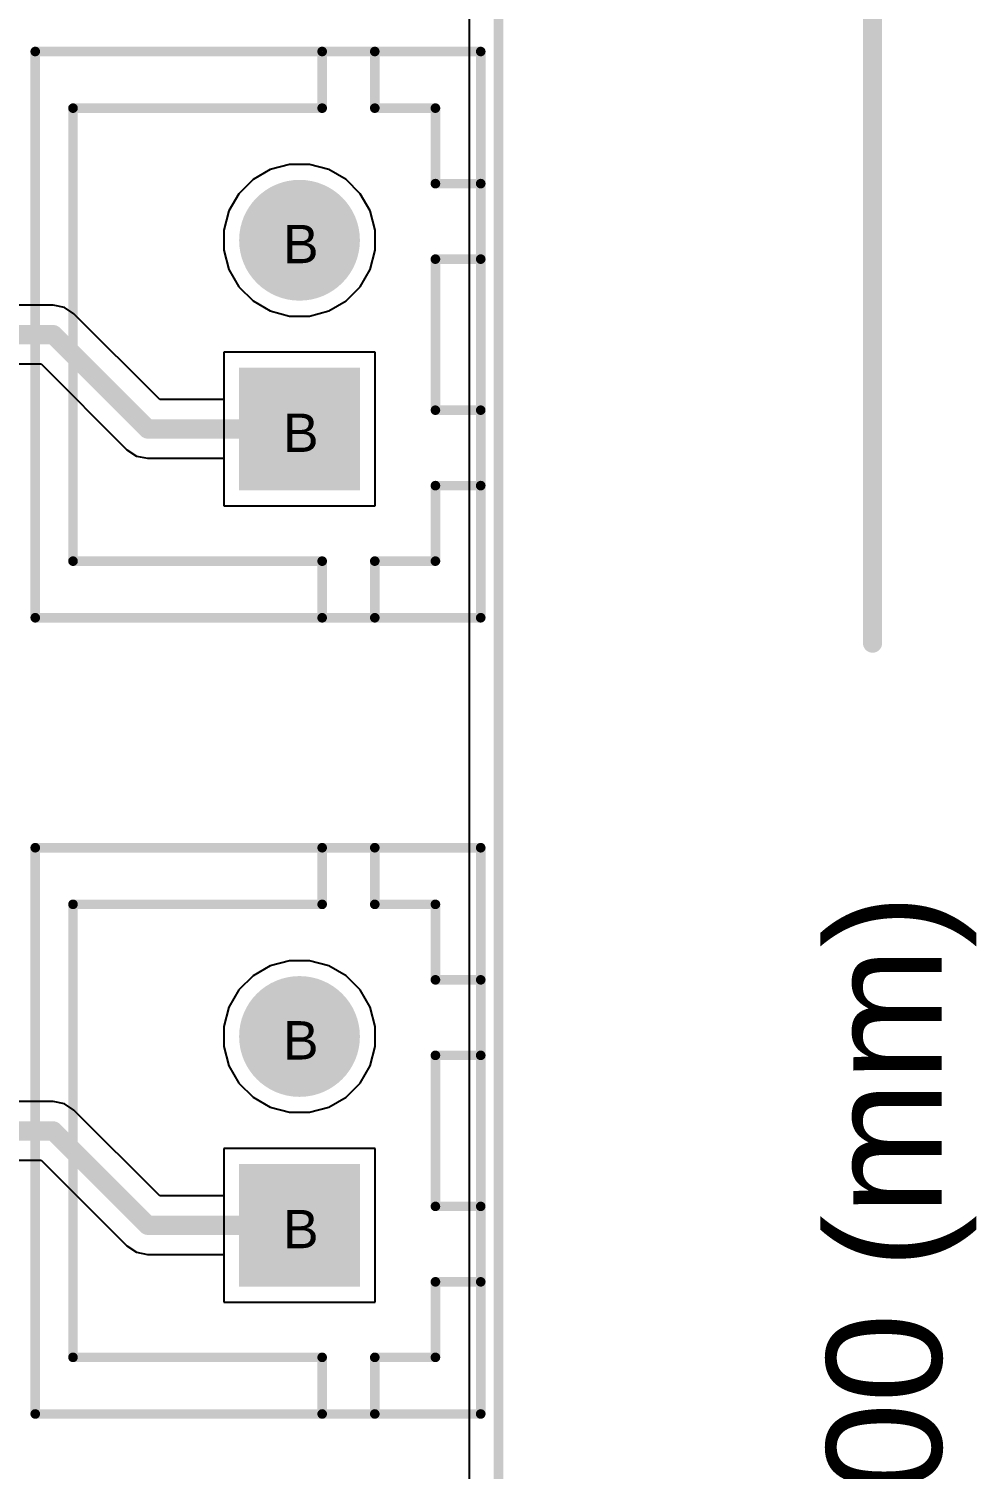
# Model space of a CAD drawing. Header units: inches. Extents: x 0 to 5032, y 0 to 5323.
# Drawn here: x 193.78 to 206.33, y 61.55 to 80.63 of the extents above; entities that cross this region are included whole.
import ezdxf

# ---------------------------------------------------------------- set-up
doc = ezdxf.new("R2010")
doc.units = ezdxf.units.IN
for name, color, linetype in [('Board Outline', 216, 'Continuous'), ('Bottom Layer', 5, 'Continuous'), ('Bottom Solder', 6, 'Continuous'), ('Drill Drawing', 1, 'Continuous'), ('Layer 1', 16, 'Continuous'), ('Layer 2', 76, 'Continuous'), ('Multi-Layer', 9, 'Continuous'), ('Pad Holes', 156, 'Continuous'), ('Top Layer', 1, 'Continuous'), ('Top Overlay', 2, 'Continuous'), ('Top Solder', 216, 'Continuous')]:
    doc.layers.add(name, color=color, linetype=linetype)
doc.styles.add('Arial', font='', dxfattribs={"height": 0.2})
doc.styles.get('Arial').set_extended_font_data('Arial')

# ---------------------------------------------------------------- blocks, each defined once
blk = doc.blocks.new('HC_XH_2A_G_439')
at = {"layer": 'Bottom Layer'}
blk.add_hatch(color=5, dxfattribs=at).paths.add_polyline_path([(-2.012, 0.75), (-0.488, 0.75), (-0.488, -0.75), (-2.012, -0.75)])
h = blk.add_hatch(color=5, dxfattribs=at)
edge = h.paths.add_edge_path()
edge.add_arc((1.25, 0), 0.75, 0, 360)
at = {"layer": 'Bottom Solder'}
blk.add_hatch(color=6, dxfattribs=at).paths.add_polyline_path([(-2.062, 0.8), (-0.438, 0.8), (-0.438, -0.8), (-2.062, -0.8)])
h = blk.add_hatch(color=6, dxfattribs=at)
edge = h.paths.add_edge_path()
edge.add_arc((1.25, 0), 0.8, 0, 360)
at = {"layer": 'Layer 1'}
blk.add_hatch(color=16, dxfattribs=at).paths.add_polyline_path([(-2.012, 0.75), (-0.488, 0.75), (-0.488, -0.75), (-2.012, -0.75)])
h = blk.add_hatch(color=16, dxfattribs=at)
edge = h.paths.add_edge_path()
edge.add_arc((1.25, 0), 0.75, 0, 360)
at = {"layer": 'Layer 2'}
blk.add_hatch(color=76, dxfattribs=at).paths.add_polyline_path([(-2.012, 0.75), (-0.488, 0.75), (-0.488, -0.75), (-2.012, -0.75)])
h = blk.add_hatch(color=76, dxfattribs=at)
edge = h.paths.add_edge_path()
edge.add_arc((1.25, 0), 0.75, 0, 360)
at = {"layer": 'Multi-Layer'}
blk.add_hatch(color=9, dxfattribs=at).paths.add_polyline_path([(-2.012, 0.75), (-0.488, 0.75), (-0.488, -0.75), (-2.012, -0.75)])
h = blk.add_hatch(color=9, dxfattribs=at)
edge = h.paths.add_edge_path()
edge.add_arc((1.25, 0), 0.75, 0, 360)
at = {"layer": 'Pad Holes'}
h = blk.add_hatch(color=7, dxfattribs=at)
edge = h.paths.add_edge_path()
edge.add_arc((-1.25, 0), 0.45, 0, 360)
h = blk.add_hatch(color=7, dxfattribs=at)
edge = h.paths.add_edge_path()
edge.add_arc((1.25, 0), 0.45, 0, 360)
at = {"layer": 'Top Layer'}
blk.add_hatch(color=1, dxfattribs=at).paths.add_polyline_path([(-2.012, 0.75), (-0.488, 0.75), (-0.488, -0.75), (-2.012, -0.75)])
h = blk.add_hatch(color=1, dxfattribs=at)
edge = h.paths.add_edge_path()
edge.add_arc((1.25, 0), 0.75, 0, 360)
at = {"layer": 'Top Solder'}
blk.add_hatch(color=216, dxfattribs=at).paths.add_polyline_path([(-2.062, 0.8), (-0.438, 0.8), (-0.438, -0.8), (-2.062, -0.8)])
h = blk.add_hatch(color=216, dxfattribs=at)
edge = h.paths.add_edge_path()
edge.add_arc((1.25, 0), 0.8, 0, 360)
at = {"layer": 'Top Overlay'}
for points in [[(-3.75, 3.5, 0.127, 0.127, 0), (-3.75, -2.4, 0.127, 0.127, 0)], [(-3.75, 3.5, 0.127, 0.127, 0), (3.75, 3.5, 0.127, 0.127, 0)], [(3.75, 3.5, 0.127, 0.127, 0), (3.75, -2.4, 0.127, 0.127, 0)], [(-3, 3, 0.127, 0.127, 0), (3, 3, 0.127, 0.127, 0)], [(-3, 3, 0.127, 0.127, 0), (-3, -0.3, 0.127, 0.127, 0)], [(3, 3, 0.127, 0.127, 0), (3, -0.3, 0.127, 0.127, 0)], [(-3.75, -0.3, 0.127, 0.127, 0), (-3, -0.3, 0.127, 0.127, 0)], [(3, -0.3, 0.127, 0.127, 0), (3.75, -0.3, 0.127, 0.127, 0)], [(-3.75, -0.997, 0.127, 0.127, 0), (-3, -0.997, 0.127, 0.127, 0)], [(-3, -0.997, 0.127, 0.127, 0), (-3, -1.8, 0.127, 0.127, 0)], [(3, -0.997, 0.127, 0.127, 0), (3, -1.8, 0.127, 0.127, 0)], [(3, -0.997, 0.127, 0.127, 0), (3.75, -0.997, 0.127, 0.127, 0)], [(-3, -1.8, 0.127, 0.127, 0), (-2, -1.8, 0.127, 0.127, 0)], [(-2, -1.8, 0.127, 0.127, 0), (-2, -2.4, 0.127, 0.127, 0)], [(-1, -1.8, 0.127, 0.127, 0), (1, -1.8, 0.127, 0.127, 0)], [(-1, -1.8, 0.127, 0.127, 0), (-1, -2.4, 0.127, 0.127, 0)], [(1, -1.8, 0.127, 0.127, 0), (1, -2.4, 0.127, 0.127, 0)], [(2, -1.8, 0.127, 0.127, 0), (2, -2.4, 0.127, 0.127, 0)], [(2, -1.8, 0.127, 0.127, 0), (3, -1.8, 0.127, 0.127, 0)], [(-3.75, -2.4, 0.127, 0.127, 0), (3.75, -2.4, 0.127, 0.127, 0)]]:
    blk.add_lwpolyline(points, format="xyseb", dxfattribs=at)
for points in [[(-3.782, 3.5, 0.0635, 0.0635, 1), (-3.718, 3.5, 0.0635, 0.0635, 1)], [(-3.782, 3.5, 0.0635, 0.0635, 1), (-3.718, 3.5, 0.0635, 0.0635, 1)], [(3.718, 3.5, 0.0635, 0.0635, 1), (3.782, 3.5, 0.0635, 0.0635, 1)], [(3.718, 3.5, 0.0635, 0.0635, 1), (3.782, 3.5, 0.0635, 0.0635, 1)], [(-3.032, 3, 0.0635, 0.0635, 1), (-2.968, 3, 0.0635, 0.0635, 1)], [(-3.032, 3, 0.0635, 0.0635, 1), (-2.968, 3, 0.0635, 0.0635, 1)], [(2.968, 3, 0.0635, 0.0635, 1), (3.032, 3, 0.0635, 0.0635, 1)], [(2.968, 3, 0.0635, 0.0635, 1), (3.032, 3, 0.0635, 0.0635, 1)], [(-3.782, -0.3, 0.0635, 0.0635, 1), (-3.718, -0.3, 0.0635, 0.0635, 1)], [(-3.032, -0.3, 0.0635, 0.0635, 1), (-2.968, -0.3, 0.0635, 0.0635, 1)], [(-3.032, -0.3, 0.0635, 0.0635, 1), (-2.968, -0.3, 0.0635, 0.0635, 1)], [(2.968, -0.3, 0.0635, 0.0635, 1), (3.032, -0.3, 0.0635, 0.0635, 1)], [(2.968, -0.3, 0.0635, 0.0635, 1), (3.032, -0.3, 0.0635, 0.0635, 1)], [(3.718, -0.3, 0.0635, 0.0635, 1), (3.782, -0.3, 0.0635, 0.0635, 1)], [(-3.782, -0.997, 0.0635, 0.0635, 1), (-3.718, -0.997, 0.0635, 0.0635, 1)], [(-3.032, -0.997, 0.0635, 0.0635, 1), (-2.968, -0.997, 0.0635, 0.0635, 1)], [(-3.032, -0.997, 0.0635, 0.0635, 1), (-2.968, -0.997, 0.0635, 0.0635, 1)], [(2.968, -0.997, 0.0635, 0.0635, 1), (3.032, -0.997, 0.0635, 0.0635, 1)], [(2.968, -0.997, 0.0635, 0.0635, 1), (3.032, -0.997, 0.0635, 0.0635, 1)], [(3.718, -0.997, 0.0635, 0.0635, 1), (3.782, -0.997, 0.0635, 0.0635, 1)], [(-3.032, -1.8, 0.0635, 0.0635, 1), (-2.968, -1.8, 0.0635, 0.0635, 1)], [(-3.032, -1.8, 0.0635, 0.0635, 1), (-2.968, -1.8, 0.0635, 0.0635, 1)], [(-2.032, -1.8, 0.0635, 0.0635, 1), (-1.968, -1.8, 0.0635, 0.0635, 1)], [(-2.032, -1.8, 0.0635, 0.0635, 1), (-1.968, -1.8, 0.0635, 0.0635, 1)], [(-1.032, -1.8, 0.0635, 0.0635, 1), (-0.969, -1.8, 0.0635, 0.0635, 1)], [(-1.032, -1.8, 0.0635, 0.0635, 1), (-0.969, -1.8, 0.0635, 0.0635, 1)], [(0.968, -1.8, 0.0635, 0.0635, 1), (1.032, -1.8, 0.0635, 0.0635, 1)], [(0.968, -1.8, 0.0635, 0.0635, 1), (1.032, -1.8, 0.0635, 0.0635, 1)], [(1.968, -1.8, 0.0635, 0.0635, 1), (2.032, -1.8, 0.0635, 0.0635, 1)], [(1.968, -1.8, 0.0635, 0.0635, 1), (2.032, -1.8, 0.0635, 0.0635, 1)], [(2.968, -1.8, 0.0635, 0.0635, 1), (3.032, -1.8, 0.0635, 0.0635, 1)], [(2.968, -1.8, 0.0635, 0.0635, 1), (3.032, -1.8, 0.0635, 0.0635, 1)], [(-3.782, -2.4, 0.0635, 0.0635, 1), (-3.718, -2.4, 0.0635, 0.0635, 1)], [(-3.782, -2.4, 0.0635, 0.0635, 1), (-3.718, -2.4, 0.0635, 0.0635, 1)], [(-2.032, -2.4, 0.0635, 0.0635, 1), (-1.968, -2.4, 0.0635, 0.0635, 1)], [(-1.032, -2.4, 0.0635, 0.0635, 1), (-0.969, -2.4, 0.0635, 0.0635, 1)], [(0.968, -2.4, 0.0635, 0.0635, 1), (1.032, -2.4, 0.0635, 0.0635, 1)], [(1.968, -2.4, 0.0635, 0.0635, 1), (2.032, -2.4, 0.0635, 0.0635, 1)], [(3.718, -2.4, 0.0635, 0.0635, 1), (3.782, -2.4, 0.0635, 0.0635, 1)], [(3.718, -2.4, 0.0635, 0.0635, 1), (3.782, -2.4, 0.0635, 0.0635, 1)]]:
    blk.add_lwpolyline(points, format="xyseb", close=True, dxfattribs=at)
blk = doc.blocks.new('HC_XH_2A_G_441')
at = {"layer": 'Bottom Layer'}
blk.add_hatch(color=5, dxfattribs=at).paths.add_polyline_path([(-2.012, 0.75), (-0.488, 0.75), (-0.488, -0.75), (-2.012, -0.75)])
h = blk.add_hatch(color=5, dxfattribs=at)
edge = h.paths.add_edge_path()
edge.add_arc((1.25, 0), 0.75, 0, 360)
at = {"layer": 'Bottom Solder'}
blk.add_hatch(color=6, dxfattribs=at).paths.add_polyline_path([(-2.062, 0.8), (-0.438, 0.8), (-0.438, -0.8), (-2.062, -0.8)])
h = blk.add_hatch(color=6, dxfattribs=at)
edge = h.paths.add_edge_path()
edge.add_arc((1.25, 0), 0.8, 0, 360)
at = {"layer": 'Layer 1'}
blk.add_hatch(color=16, dxfattribs=at).paths.add_polyline_path([(-2.012, 0.75), (-0.488, 0.75), (-0.488, -0.75), (-2.012, -0.75)])
h = blk.add_hatch(color=16, dxfattribs=at)
edge = h.paths.add_edge_path()
edge.add_arc((1.25, 0), 0.75, 0, 360)
at = {"layer": 'Layer 2'}
blk.add_hatch(color=76, dxfattribs=at).paths.add_polyline_path([(-2.012, 0.75), (-0.488, 0.75), (-0.488, -0.75), (-2.012, -0.75)])
h = blk.add_hatch(color=76, dxfattribs=at)
edge = h.paths.add_edge_path()
edge.add_arc((1.25, 0), 0.75, 0, 360)
at = {"layer": 'Multi-Layer'}
blk.add_hatch(color=9, dxfattribs=at).paths.add_polyline_path([(-2.012, 0.75), (-0.488, 0.75), (-0.488, -0.75), (-2.012, -0.75)])
h = blk.add_hatch(color=9, dxfattribs=at)
edge = h.paths.add_edge_path()
edge.add_arc((1.25, 0), 0.75, 0, 360)
at = {"layer": 'Pad Holes'}
h = blk.add_hatch(color=7, dxfattribs=at)
edge = h.paths.add_edge_path()
edge.add_arc((-1.25, 0), 0.45, 0, 360)
h = blk.add_hatch(color=7, dxfattribs=at)
edge = h.paths.add_edge_path()
edge.add_arc((1.25, 0), 0.45, 0, 360)
at = {"layer": 'Top Layer'}
blk.add_hatch(color=1, dxfattribs=at).paths.add_polyline_path([(-2.012, 0.75), (-0.488, 0.75), (-0.488, -0.75), (-2.012, -0.75)])
h = blk.add_hatch(color=1, dxfattribs=at)
edge = h.paths.add_edge_path()
edge.add_arc((1.25, 0), 0.75, 0, 360)
at = {"layer": 'Top Solder'}
blk.add_hatch(color=216, dxfattribs=at).paths.add_polyline_path([(-2.062, 0.8), (-0.438, 0.8), (-0.438, -0.8), (-2.062, -0.8)])
h = blk.add_hatch(color=216, dxfattribs=at)
edge = h.paths.add_edge_path()
edge.add_arc((1.25, 0), 0.8, 0, 360)
at = {"layer": 'Top Overlay'}
for points in [[(-3.75, 3.5, 0.127, 0.127, 0), (-3.75, -2.4, 0.127, 0.127, 0)], [(-3.75, 3.5, 0.127, 0.127, 0), (3.75, 3.5, 0.127, 0.127, 0)], [(3.75, 3.5, 0.127, 0.127, 0), (3.75, -2.4, 0.127, 0.127, 0)], [(-3, 3, 0.127, 0.127, 0), (3, 3, 0.127, 0.127, 0)], [(-3, 3, 0.127, 0.127, 0), (-3, -0.3, 0.127, 0.127, 0)], [(3, 3, 0.127, 0.127, 0), (3, -0.3, 0.127, 0.127, 0)], [(-3.75, -0.3, 0.127, 0.127, 0), (-3, -0.3, 0.127, 0.127, 0)], [(3, -0.3, 0.127, 0.127, 0), (3.75, -0.3, 0.127, 0.127, 0)], [(-3.75, -0.997, 0.127, 0.127, 0), (-3, -0.997, 0.127, 0.127, 0)], [(-3, -0.997, 0.127, 0.127, 0), (-3, -1.8, 0.127, 0.127, 0)], [(3, -0.997, 0.127, 0.127, 0), (3, -1.8, 0.127, 0.127, 0)], [(3, -0.997, 0.127, 0.127, 0), (3.75, -0.997, 0.127, 0.127, 0)], [(-3, -1.8, 0.127, 0.127, 0), (-2, -1.8, 0.127, 0.127, 0)], [(-2, -1.8, 0.127, 0.127, 0), (-2, -2.4, 0.127, 0.127, 0)], [(-1, -1.8, 0.127, 0.127, 0), (1, -1.8, 0.127, 0.127, 0)], [(-1, -1.8, 0.127, 0.127, 0), (-1, -2.4, 0.127, 0.127, 0)], [(1, -1.8, 0.127, 0.127, 0), (1, -2.4, 0.127, 0.127, 0)], [(2, -1.8, 0.127, 0.127, 0), (2, -2.4, 0.127, 0.127, 0)], [(2, -1.8, 0.127, 0.127, 0), (3, -1.8, 0.127, 0.127, 0)], [(-3.75, -2.4, 0.127, 0.127, 0), (3.75, -2.4, 0.127, 0.127, 0)]]:
    blk.add_lwpolyline(points, format="xyseb", dxfattribs=at)
for points in [[(-3.782, 3.5, 0.0635, 0.0635, 1), (-3.718, 3.5, 0.0635, 0.0635, 1)], [(-3.782, 3.5, 0.0635, 0.0635, 1), (-3.718, 3.5, 0.0635, 0.0635, 1)], [(3.718, 3.5, 0.0635, 0.0635, 1), (3.782, 3.5, 0.0635, 0.0635, 1)], [(3.718, 3.5, 0.0635, 0.0635, 1), (3.782, 3.5, 0.0635, 0.0635, 1)], [(-3.032, 3, 0.0635, 0.0635, 1), (-2.968, 3, 0.0635, 0.0635, 1)], [(-3.032, 3, 0.0635, 0.0635, 1), (-2.968, 3, 0.0635, 0.0635, 1)], [(2.968, 3, 0.0635, 0.0635, 1), (3.032, 3, 0.0635, 0.0635, 1)], [(2.968, 3, 0.0635, 0.0635, 1), (3.032, 3, 0.0635, 0.0635, 1)], [(-3.782, -0.3, 0.0635, 0.0635, 1), (-3.718, -0.3, 0.0635, 0.0635, 1)], [(-3.032, -0.3, 0.0635, 0.0635, 1), (-2.968, -0.3, 0.0635, 0.0635, 1)], [(-3.032, -0.3, 0.0635, 0.0635, 1), (-2.968, -0.3, 0.0635, 0.0635, 1)], [(2.968, -0.3, 0.0635, 0.0635, 1), (3.032, -0.3, 0.0635, 0.0635, 1)], [(2.968, -0.3, 0.0635, 0.0635, 1), (3.032, -0.3, 0.0635, 0.0635, 1)], [(3.718, -0.3, 0.0635, 0.0635, 1), (3.782, -0.3, 0.0635, 0.0635, 1)], [(-3.782, -0.997, 0.0635, 0.0635, 1), (-3.718, -0.997, 0.0635, 0.0635, 1)], [(-3.032, -0.997, 0.0635, 0.0635, 1), (-2.968, -0.997, 0.0635, 0.0635, 1)], [(-3.032, -0.997, 0.0635, 0.0635, 1), (-2.968, -0.997, 0.0635, 0.0635, 1)], [(2.968, -0.997, 0.0635, 0.0635, 1), (3.032, -0.997, 0.0635, 0.0635, 1)], [(2.968, -0.997, 0.0635, 0.0635, 1), (3.032, -0.997, 0.0635, 0.0635, 1)], [(3.718, -0.997, 0.0635, 0.0635, 1), (3.782, -0.997, 0.0635, 0.0635, 1)], [(-3.032, -1.8, 0.0635, 0.0635, 1), (-2.968, -1.8, 0.0635, 0.0635, 1)], [(-3.032, -1.8, 0.0635, 0.0635, 1), (-2.968, -1.8, 0.0635, 0.0635, 1)], [(-2.032, -1.8, 0.0635, 0.0635, 1), (-1.968, -1.8, 0.0635, 0.0635, 1)], [(-2.032, -1.8, 0.0635, 0.0635, 1), (-1.968, -1.8, 0.0635, 0.0635, 1)], [(-1.032, -1.8, 0.0635, 0.0635, 1), (-0.969, -1.8, 0.0635, 0.0635, 1)], [(-1.032, -1.8, 0.0635, 0.0635, 1), (-0.969, -1.8, 0.0635, 0.0635, 1)], [(0.968, -1.8, 0.0635, 0.0635, 1), (1.032, -1.8, 0.0635, 0.0635, 1)], [(0.968, -1.8, 0.0635, 0.0635, 1), (1.032, -1.8, 0.0635, 0.0635, 1)], [(1.968, -1.8, 0.0635, 0.0635, 1), (2.032, -1.8, 0.0635, 0.0635, 1)], [(1.968, -1.8, 0.0635, 0.0635, 1), (2.032, -1.8, 0.0635, 0.0635, 1)], [(2.968, -1.8, 0.0635, 0.0635, 1), (3.032, -1.8, 0.0635, 0.0635, 1)], [(2.968, -1.8, 0.0635, 0.0635, 1), (3.032, -1.8, 0.0635, 0.0635, 1)], [(-3.782, -2.4, 0.0635, 0.0635, 1), (-3.718, -2.4, 0.0635, 0.0635, 1)], [(-3.782, -2.4, 0.0635, 0.0635, 1), (-3.718, -2.4, 0.0635, 0.0635, 1)], [(-2.032, -2.4, 0.0635, 0.0635, 1), (-1.968, -2.4, 0.0635, 0.0635, 1)], [(-1.032, -2.4, 0.0635, 0.0635, 1), (-0.969, -2.4, 0.0635, 0.0635, 1)], [(0.968, -2.4, 0.0635, 0.0635, 1), (1.032, -2.4, 0.0635, 0.0635, 1)], [(1.968, -2.4, 0.0635, 0.0635, 1), (2.032, -2.4, 0.0635, 0.0635, 1)], [(3.718, -2.4, 0.0635, 0.0635, 1), (3.782, -2.4, 0.0635, 0.0635, 1)], [(3.718, -2.4, 0.0635, 0.0635, 1), (3.782, -2.4, 0.0635, 0.0635, 1)]]:
    blk.add_lwpolyline(points, format="xyseb", close=True, dxfattribs=at)

msp = doc.modelspace()

# ---------------------------------------------------------------- linework, layer by layer
at = {"layer": 'Board Outline'}
for points in [[(204.953, 72.491, 0.254, 0.254, 0), (204.953, 130, 0.254, 0.254, 0)], [(200, 0, 0.127, 0.127, 0), (200, 130, 0.127, 0.127, 0)]]:
    msp.add_lwpolyline(points, format="xyseb", dxfattribs=at)
msp.add_lwpolyline([(204.889, 72.491, 0.127, 0.127, 1), (205.016, 72.491, 0.127, 0.127, 1)], format="xyseb", close=True, dxfattribs=at)
at = {"layer": 'Bottom Layer'}
for p, q in [((199.612, 125.534), (199.612, 60.428)), ((198.367, 76.343), (196.36, 76.343)), ((196.36, 76.343), (196.36, 74.311)), ((198.367, 74.311), (198.367, 76.343)), ((196.36, 74.311), (198.367, 74.311)), ((198.367, 65.796), (196.36, 65.796)), ((196.36, 65.796), (196.36, 63.764)), ((198.367, 63.764), (198.367, 65.796)), ((196.36, 63.764), (198.367, 63.764))]:
    msp.add_line(p, q, dxfattribs=at)
at = {"layer": 'Layer 1'}
for p, q in [((199.612, 129.612), (199.612, 60.51)), ((197.231, 78.831), (196.976, 78.763)), ((197.496, 78.831), (197.231, 78.831)), ((197.751, 78.763), (197.496, 78.831)), ((196.747, 78.631), (196.56, 78.444)), ((196.976, 78.763), (196.747, 78.631)), ((197.98, 78.631), (197.751, 78.763)), ((198.167, 78.444), (197.98, 78.631)), ((196.56, 78.444), (196.428, 78.215)), ((198.299, 78.215), (198.167, 78.444)), ((196.428, 78.215), (196.36, 77.96)), ((198.367, 77.96), (198.299, 78.215)), ((196.36, 77.96), (196.36, 77.695)), ((198.367, 77.695), (198.367, 77.96)), ((196.36, 77.695), (196.428, 77.44)), ((198.299, 77.44), (198.367, 77.695)), ((196.428, 77.44), (196.56, 77.211)), ((198.167, 77.211), (198.299, 77.44)), ((196.56, 77.211), (196.747, 77.024)), ((197.98, 77.024), (198.167, 77.211)), ((196.747, 77.024), (196.976, 76.892)), ((196.976, 76.892), (197.231, 76.823)), ((197.496, 76.823), (197.751, 76.892)), ((197.751, 76.892), (197.98, 77.024)), ((197.231, 76.823), (197.496, 76.823)), ((198.367, 76.343), (196.36, 76.343)), ((196.36, 76.343), (196.36, 74.311)), ((198.367, 74.311), (198.367, 76.343)), ((196.36, 74.311), (198.367, 74.311)), ((196.976, 68.216), (196.747, 68.084)), ((197.231, 68.285), (196.976, 68.216)), ((197.496, 68.285), (197.231, 68.285)), ((197.751, 68.216), (197.496, 68.285)), ((197.98, 68.084), (197.751, 68.216)), ((196.747, 68.084), (196.56, 67.897)), ((198.167, 67.897), (197.98, 68.084)), ((196.56, 67.897), (196.428, 67.668)), ((198.299, 67.668), (198.167, 67.897)), ((196.428, 67.668), (196.36, 67.413)), ((198.367, 67.413), (198.299, 67.668)), ((196.36, 67.413), (196.36, 67.148)), ((198.367, 67.148), (198.367, 67.413)), ((196.36, 67.148), (196.428, 66.893)), ((198.299, 66.893), (198.367, 67.148)), ((196.428, 66.893), (196.56, 66.664)), ((198.167, 66.664), (198.299, 66.893)), ((196.56, 66.664), (196.747, 66.477)), ((197.98, 66.477), (198.167, 66.664)), ((196.747, 66.477), (196.976, 66.345)), ((197.751, 66.345), (197.98, 66.477)), ((196.976, 66.345), (197.231, 66.277)), ((197.231, 66.277), (197.496, 66.277)), ((197.496, 66.277), (197.751, 66.345)), ((198.367, 65.796), (196.36, 65.796)), ((196.36, 65.796), (196.36, 63.764)), ((198.367, 63.764), (198.367, 65.796)), ((196.36, 63.764), (198.367, 63.764))]:
    msp.add_line(p, q, dxfattribs=at)
at = {"layer": 'Layer 2'}
for p, q in [((199.612, 125.404), (199.612, 60.51)), ((197.231, 78.831), (196.976, 78.763)), ((197.496, 78.831), (197.231, 78.831)), ((197.751, 78.763), (197.496, 78.831)), ((196.747, 78.631), (196.56, 78.444)), ((196.976, 78.763), (196.747, 78.631)), ((197.98, 78.631), (197.751, 78.763)), ((198.167, 78.444), (197.98, 78.631)), ((196.56, 78.444), (196.428, 78.215)), ((198.299, 78.215), (198.167, 78.444)), ((196.428, 78.215), (196.36, 77.96)), ((198.367, 77.96), (198.299, 78.215)), ((196.36, 77.96), (196.36, 77.695)), ((198.367, 77.695), (198.367, 77.96)), ((196.36, 77.695), (196.428, 77.44)), ((198.299, 77.44), (198.367, 77.695)), ((196.428, 77.44), (196.56, 77.211)), ((198.167, 77.211), (198.299, 77.44)), ((196.56, 77.211), (196.747, 77.024)), ((197.98, 77.024), (198.167, 77.211)), ((196.747, 77.024), (196.976, 76.892)), ((196.976, 76.892), (197.231, 76.823)), ((197.496, 76.823), (197.751, 76.892)), ((197.751, 76.892), (197.98, 77.024)), ((197.231, 76.823), (197.496, 76.823)), ((198.367, 76.343), (196.36, 76.343)), ((196.36, 76.343), (196.36, 74.311)), ((198.367, 74.311), (198.367, 76.343)), ((196.36, 74.311), (198.367, 74.311)), ((196.976, 68.216), (196.747, 68.084)), ((197.231, 68.285), (196.976, 68.216)), ((197.496, 68.285), (197.231, 68.285)), ((197.751, 68.216), (197.496, 68.285)), ((197.98, 68.084), (197.751, 68.216)), ((196.747, 68.084), (196.56, 67.897)), ((198.167, 67.897), (197.98, 68.084)), ((196.56, 67.897), (196.428, 67.668)), ((198.299, 67.668), (198.167, 67.897)), ((196.428, 67.668), (196.36, 67.413)), ((198.367, 67.413), (198.299, 67.668)), ((196.36, 67.413), (196.36, 67.148)), ((198.367, 67.148), (198.367, 67.413)), ((196.36, 67.148), (196.428, 66.893)), ((198.299, 66.893), (198.367, 67.148)), ((196.428, 66.893), (196.56, 66.664)), ((198.167, 66.664), (198.299, 66.893)), ((196.56, 66.664), (196.747, 66.477)), ((197.98, 66.477), (198.167, 66.664)), ((196.747, 66.477), (196.976, 66.345)), ((197.751, 66.345), (197.98, 66.477)), ((196.976, 66.345), (197.231, 66.277)), ((197.231, 66.277), (197.496, 66.277)), ((197.496, 66.277), (197.751, 66.345)), ((198.367, 65.796), (196.36, 65.796)), ((196.36, 65.796), (196.36, 63.764)), ((198.367, 63.764), (198.367, 65.796)), ((196.36, 63.764), (198.367, 63.764))]:
    msp.add_line(p, q, dxfattribs=at)
at = {"layer": 'Top Layer'}
for p, q in [((199.612, 124.34), (199.612, 60.428)), ((194.101, 76.966), (192.376, 76.966)), ((194.25, 76.936), (194.101, 76.966)), ((194.376, 76.852), (194.25, 76.936)), ((195.512, 75.716), (194.376, 76.852)), ((198.367, 76.343), (196.36, 76.343)), ((196.36, 76.343), (196.36, 75.716)), ((198.367, 74.311), (198.367, 76.343)), ((192.376, 76.189), (193.94, 76.189)), ((193.94, 76.189), (195.077, 75.053)), ((196.36, 75.716), (195.512, 75.716)), ((195.077, 75.053), (195.203, 74.968)), ((195.203, 74.968), (195.351, 74.939)), ((195.351, 74.939), (196.36, 74.939)), ((196.36, 74.939), (196.36, 74.311)), ((196.36, 74.311), (198.367, 74.311)), ((194.101, 66.419), (192.376, 66.419)), ((194.25, 66.389), (194.101, 66.419)), ((194.376, 66.305), (194.25, 66.389)), ((195.512, 65.169), (194.376, 66.305)), ((192.376, 65.642), (193.94, 65.642)), ((193.94, 65.642), (195.077, 64.506)), ((198.367, 65.796), (196.36, 65.796)), ((196.36, 65.796), (196.36, 65.169)), ((198.367, 63.764), (198.367, 65.796)), ((196.36, 65.169), (195.512, 65.169)), ((195.077, 64.506), (195.203, 64.422)), ((195.203, 64.422), (195.351, 64.392)), ((195.351, 64.392), (196.36, 64.392)), ((196.36, 64.392), (196.36, 63.764)), ((196.36, 63.764), (198.367, 63.764))]:
    msp.add_line(p, q, dxfattribs=at)
for points in [[(191.172, 76.577, 0.254, 0.254, 0), (194.101, 76.577, 0.254, 0.254, 0)], [(194.101, 76.577, 0.254, 0.254, 0), (195.351, 75.327, 0.254, 0.254, 0)], [(195.351, 75.327, 0.254, 0.254, 0), (197.363, 75.327, 0.254, 0.254, 0)], [(191.172, 66.03, 0.254, 0.254, 0), (194.101, 66.03, 0.254, 0.254, 0)], [(194.101, 66.03, 0.254, 0.254, 0), (195.351, 64.78, 0.254, 0.254, 0)], [(195.351, 64.78, 0.254, 0.254, 0), (197.363, 64.78, 0.254, 0.254, 0)]]:
    msp.add_lwpolyline(points, format="xyseb", dxfattribs=at)
for points in [[(194.038, 76.577, 0.127, 0.127, 1), (194.165, 76.577, 0.127, 0.127, 1)], [(194.038, 76.577, 0.127, 0.127, 1), (194.165, 76.577, 0.127, 0.127, 1)], [(195.288, 75.327, 0.127, 0.127, 1), (195.415, 75.327, 0.127, 0.127, 1)], [(195.288, 75.327, 0.127, 0.127, 1), (195.415, 75.327, 0.127, 0.127, 1)], [(197.3, 75.327, 0.127, 0.127, 1), (197.427, 75.327, 0.127, 0.127, 1)], [(194.038, 66.03, 0.127, 0.127, 1), (194.165, 66.03, 0.127, 0.127, 1)], [(194.038, 66.03, 0.127, 0.127, 1), (194.165, 66.03, 0.127, 0.127, 1)], [(195.288, 64.78, 0.127, 0.127, 1), (195.415, 64.78, 0.127, 0.127, 1)], [(195.288, 64.78, 0.127, 0.127, 1), (195.415, 64.78, 0.127, 0.127, 1)], [(197.3, 64.78, 0.127, 0.127, 1), (197.427, 64.78, 0.127, 0.127, 1)]]:
    msp.add_lwpolyline(points, format="xyseb", close=True, dxfattribs=at)

# ---------------------------------------------------------------- block references
at = {"rotation": 90}
for name, p in [('HC_XH_2A_G_439', (197.363, 76.577)), ('HC_XH_2A_G_441', (197.363, 66.031))]:
    msp.add_blockref(name, p, dxfattribs=at)

# ---------------------------------------------------------------- texts
at = {"layer": 'Board Outline', "style": 'Arial'}
msp.add_text('130.00 (mm)', height=1.524, rotation=90, dxfattribs=at).set_placement((205.867, 57.103))
at = {"layer": 'Drill Drawing', "style": 'Arial'}
for p in [(197.143, 77.523), (197.143, 75.023), (197.143, 66.976), (197.143, 64.476)]:
    msp.add_text('B', height=0.508, dxfattribs=at).set_placement(p)

doc.saveas('drawing.dxf')
